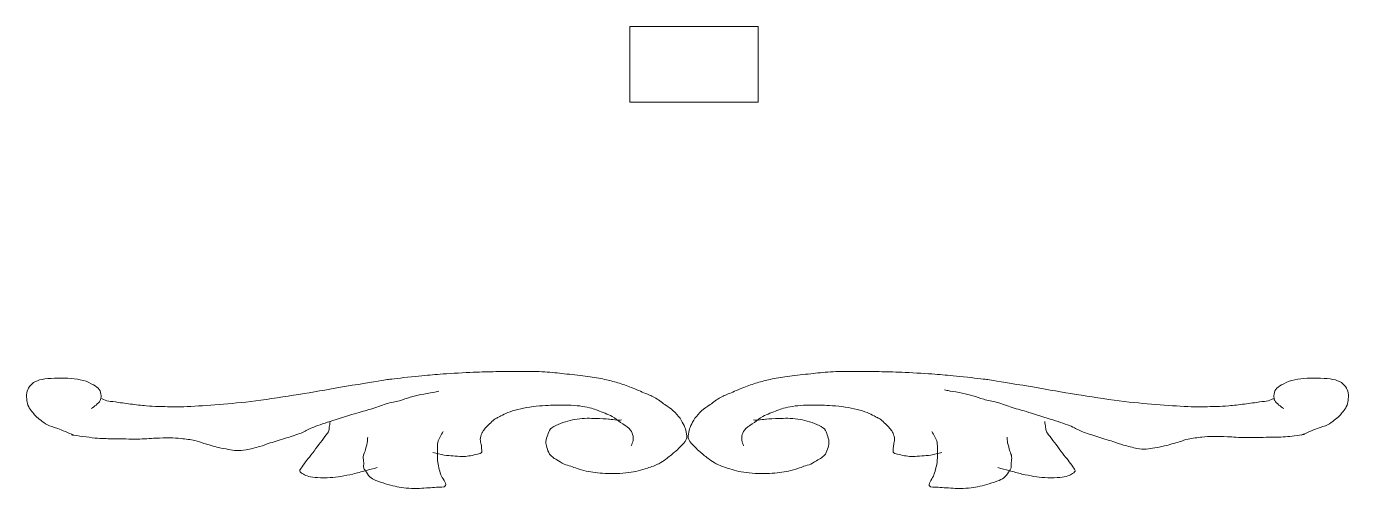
# Model space of a CAD drawing. Header units: millimetres. Extents: x -283 to 283, y -151 to 150.
# Drawn here: x 148.56 to 196.45, y -47.24 to -30.48 of the extents above; entities that cross this region are included whole.
import ezdxf

# ---------------------------------------------------------------- set-up
doc = ezdxf.new("R2010")
doc.units = ezdxf.units.MM
doc.header["$MEASUREMENT"] = 0
doc.layers.add('Camada 1', color=7, linetype='Continuous')

msp = doc.modelspace()

# ---------------------------------------------------------------- linework, layer by layer
at = {"layer": 'Camada 1', "color": 240, "lineweight": 9}
msp.add_lwpolyline([(170.4239, -33.2325), (175.0645, -33.2325), (175.0645, -30.4825), (170.4239, -30.4825), (170.4239, -33.2325)], close=True, dxfattribs=at)
at = {"layer": 'Camada 1', "color": 250, "lineweight": 9}
for points, knots in [([(170.1157, -44.7485), (170.0135, -44.7889), (169.7193, -44.717), (169.6465, -44.7141), (169.6465, -44.7141), (169.5737, -44.7112), (169.3391, -44.7012), (169.2097, -44.6969), (169.2097, -44.6969), (169.0802, -44.6926), (168.9863, -44.6854), (168.8699, -44.6883), (168.8699, -44.6883), (168.7534, -44.6911), (168.631, -44.6967), (168.5139, -44.7141), (168.5139, -44.7141), (168.3969, -44.7314), (168.2904, -44.7584), (168.1741, -44.7914), (168.1741, -44.7914), (168.0577, -44.8244), (167.9242, -44.864), (167.818, -44.9117), (167.818, -44.9117), (167.7118, -44.9594), (167.6068, -45.01), (167.5428, -45.075), (167.5428, -45.075), (167.4789, -45.1399), (167.4726, -45.2138), (167.4456, -45.2897), (167.4456, -45.2897), (167.4186, -45.3658), (167.3862, -45.454), (167.3807, -45.5303), (167.3807, -45.5303), (167.3752, -45.6067), (167.3914, -45.6691), (167.4129, -45.7452), (167.4129, -45.7452), (167.4344, -45.8212), (167.4694, -45.9231), (167.5098, -45.9858), (167.5098, -45.9858), (167.5502, -46.0484), (167.6078, -46.0811), (167.6527, -46.1167), (167.6527, -46.1167), (167.6976, -46.1523), (167.7142, -46.1605), (167.7784, -46.1987), (167.7784, -46.1987), (167.8426, -46.2368), (167.9527, -46.3073), (168.0379, -46.3453), (168.0379, -46.3453), (168.1231, -46.3835), (168.2068, -46.3978), (168.2852, -46.4252), (168.2852, -46.4252), (168.3636, -46.4526), (168.4154, -46.4798), (168.5082, -46.5094), (168.5082, -46.5094), (168.601, -46.5389), (168.7307, -46.5778), (168.8407, -46.602), (168.8407, -46.602), (168.9507, -46.6262), (169.0501, -46.6393), (169.1651, -46.6538), (169.1651, -46.6538), (169.2801, -46.6682), (169.3999, -46.6818), (169.53, -46.6883), (169.53, -46.6883), (169.6602, -46.6947), (169.8026, -46.6976), (169.9438, -46.6926), (169.9438, -46.6926), (170.0849, -46.6876), (170.2434, -46.6747), (170.3737, -46.6581), (170.3737, -46.6581), (170.504, -46.6415), (170.6072, -46.6208), (170.7225, -46.5934), (170.7225, -46.5934), (170.8378, -46.5659), (170.9386, -46.5373), (171.0632, -46.4941), (171.0632, -46.4941), (171.1879, -46.4509), (171.3586, -46.3888), (171.469, -46.3344), (171.469, -46.3344), (171.5793, -46.2801), (171.6257, -46.2403), (171.7205, -46.1704), (171.7205, -46.1704), (171.8153, -46.1006), (171.9518, -45.9878), (172.0371, -45.9158), (172.0371, -45.9158), (172.1223, -45.8439), (172.161, -45.8147), (172.2318, -45.7389), (172.2318, -45.7389), (172.3026, -45.6631), (172.4221, -45.5542), (172.4612, -45.4616), (172.4612, -45.4616), (172.5003, -45.369), (172.4749, -45.2801), (172.4614, -45.1952), (172.4614, -45.1952), (172.448, -45.1104), (172.4184, -45.0392), (172.3807, -44.9546), (172.3807, -44.9546), (172.3429, -44.8701), (172.3001, -44.7788), (172.2353, -44.6883), (172.2353, -44.6883), (172.1704, -44.5978), (172.0848, -44.4968), (171.9928, -44.4133), (171.9928, -44.4133), (171.9008, -44.3299), (171.7987, -44.2701), (171.6855, -44.1899), (171.6855, -44.1899), (171.5723, -44.1097), (171.4411, -44.0042), (171.3136, -43.9322), (171.3136, -43.9322), (171.1861, -43.8601), (171.0764, -43.8247), (170.9254, -43.7603), (170.9254, -43.7603), (170.7745, -43.6958), (170.5751, -43.6086), (170.4078, -43.5455), (170.4078, -43.5455), (170.2405, -43.4824), (170.0846, -43.4295), (169.9225, -43.3823), (169.9225, -43.3823), (169.7605, -43.3349), (169.6237, -43.2992), (169.4373, -43.2619), (169.4373, -43.2619), (169.2508, -43.2246), (169.0384, -43.1904), (168.8063, -43.1589), (168.8063, -43.1589), (168.5742, -43.1273), (168.2913, -43.0987), (168.0459, -43.0729), (168.0459, -43.0729), (167.8006, -43.0471), (167.5962, -43.0185), (167.3341, -43.0042), (167.3341, -43.0042), (167.0719, -42.9898), (166.7706, -42.9884), (166.4765, -42.987), (166.4765, -42.987), (166.1825, -42.9856), (165.8591, -42.9898), (165.5705, -42.9956), (165.5705, -42.9956), (165.2819, -43.0013), (165.0635, -43.007), (164.7453, -43.0213), (164.7453, -43.0213), (164.427, -43.0357), (163.9714, -43.06), (163.6612, -43.0815), (163.6612, -43.0815), (163.351, -43.103), (163.1812, -43.1216), (162.8845, -43.1502), (162.8845, -43.1502), (162.5878, -43.1789), (162.1458, -43.2219), (161.8813, -43.2534), (161.8813, -43.2534), (161.6168, -43.2849), (161.6547, -43.282), (161.2987, -43.3393), (161.2987, -43.3393), (160.9428, -43.3966), (160.255, -43.5112), (159.7453, -43.597), (159.7453, -43.597), (159.2355, -43.6829), (158.7502, -43.7746), (158.2404, -43.8548), (158.2404, -43.8548), (157.7306, -43.935), (157.1621, -44.0209), (156.6869, -44.0782), (156.6869, -44.0782), (156.2118, -44.1355), (155.7971, -44.167), (155.3925, -44.1985), (155.3925, -44.1985), (154.9878, -44.23), (154.5949, -44.2572), (154.2598, -44.2673), (154.2598, -44.2673), (153.9248, -44.2772), (153.6128, -44.2644), (153.3861, -44.2586), (153.3861, -44.2586), (153.1595, -44.253), (153.0762, -44.2472), (152.9007, -44.2329), (152.9007, -44.2329), (152.7253, -44.2186), (152.5206, -44.1956), (152.3345, -44.1728), (152.3345, -44.1728), (152.1484, -44.1498), (151.9274, -44.1154), (151.7845, -44.0954), (151.7845, -44.0954), (151.6416, -44.0754), (151.5681, -44.0766), (151.4771, -44.0524), (151.4771, -44.0524), (151.386, -44.0283), (151.3261, -43.9865), (151.2506, -43.9536)], [0, 0, 0, 0, 0.0166667, 0.0166667, 0.0166667, 0.0166667, 0.0333333, 0.0333333, 0.0333333, 0.0333333, 0.05, 0.05, 0.05, 0.05, 0.0666667, 0.0666667, 0.0666667, 0.0666667, 0.0833333, 0.0833333, 0.0833333, 0.0833333, 0.1, 0.1, 0.1, 0.1, 0.1166667, 0.1166667, 0.1166667, 0.1166667, 0.1333333, 0.1333333, 0.1333333, 0.1333333, 0.15, 0.15, 0.15, 0.15, 0.1666667, 0.1666667, 0.1666667, 0.1666667, 0.1833333, 0.1833333, 0.1833333, 0.1833333, 0.2, 0.2, 0.2, 0.2, 0.2166667, 0.2166667, 0.2166667, 0.2166667, 0.2333333, 0.2333333, 0.2333333, 0.2333333, 0.25, 0.25, 0.25, 0.25, 0.2666667, 0.2666667, 0.2666667, 0.2666667, 0.2833333, 0.2833333, 0.2833333, 0.2833333, 0.3, 0.3, 0.3, 0.3, 0.3166667, 0.3166667, 0.3166667, 0.3166667, 0.3333333, 0.3333333, 0.3333333, 0.3333333, 0.35, 0.35, 0.35, 0.35, 0.3666667, 0.3666667, 0.3666667, 0.3666667, 0.3833333, 0.3833333, 0.3833333, 0.3833333, 0.4, 0.4, 0.4, 0.4, 0.4166667, 0.4166667, 0.4166667, 0.4166667, 0.4333333, 0.4333333, 0.4333333, 0.4333333, 0.45, 0.45, 0.45, 0.45, 0.4666667, 0.4666667, 0.4666667, 0.4666667, 0.4833333, 0.4833333, 0.4833333, 0.4833333, 0.5, 0.5, 0.5, 0.5, 0.5166667, 0.5166667, 0.5166667, 0.5166667, 0.5333333, 0.5333333, 0.5333333, 0.5333333, 0.55, 0.55, 0.55, 0.55, 0.5666667, 0.5666667, 0.5666667, 0.5666667, 0.5833333, 0.5833333, 0.5833333, 0.5833333, 0.6, 0.6, 0.6, 0.6, 0.6166667, 0.6166667, 0.6166667, 0.6166667, 0.6333333, 0.6333333, 0.6333333, 0.6333333, 0.65, 0.65, 0.65, 0.65, 0.6666667, 0.6666667, 0.6666667, 0.6666667, 0.6833333, 0.6833333, 0.6833333, 0.6833333, 0.7, 0.7, 0.7, 0.7, 0.7166667, 0.7166667, 0.7166667, 0.7166667, 0.7333333, 0.7333333, 0.7333333, 0.7333333, 0.75, 0.75, 0.75, 0.75, 0.7666667, 0.7666667, 0.7666667, 0.7666667, 0.7833333, 0.7833333, 0.7833333, 0.7833333, 0.8, 0.8, 0.8, 0.8, 0.8166667, 0.8166667, 0.8166667, 0.8166667, 0.8333333, 0.8333333, 0.8333333, 0.8333333, 0.85, 0.85, 0.85, 0.85, 0.8666667, 0.8666667, 0.8666667, 0.8666667, 0.8833333, 0.8833333, 0.8833333, 0.8833333, 0.9, 0.9, 0.9, 0.9, 0.9166667, 0.9166667, 0.9166667, 0.9166667, 0.9333333, 0.9333333, 0.9333333, 0.9333333, 0.95, 0.95, 0.95, 0.95, 0.9666667, 0.9666667, 0.9666667, 0.9666667, 1, 1, 1, 1]), ([(174.8964, -44.7485), (174.9986, -44.7889), (175.2928, -44.717), (175.3657, -44.7141), (175.3657, -44.7141), (175.4385, -44.7112), (175.6731, -44.7012), (175.8025, -44.6969), (175.8025, -44.6969), (175.932, -44.6926), (176.0259, -44.6854), (176.1423, -44.6883), (176.1423, -44.6883), (176.2587, -44.6911), (176.3812, -44.6967), (176.4983, -44.7141), (176.4983, -44.7141), (176.6152, -44.7314), (176.7217, -44.7584), (176.838, -44.7914), (176.838, -44.7914), (176.9542, -44.8244), (177.0877, -44.864), (177.1939, -44.9117), (177.1939, -44.9117), (177.2999, -44.9594), (177.4049, -45.01), (177.4688, -45.075), (177.4688, -45.075), (177.5327, -45.1399), (177.5388, -45.2138), (177.5657, -45.2897), (177.5657, -45.2897), (177.5926, -45.3658), (177.6249, -45.454), (177.6302, -45.5303), (177.6302, -45.5303), (177.6356, -45.6067), (177.6193, -45.6691), (177.5977, -45.7452), (177.5977, -45.7452), (177.5761, -45.8212), (177.5409, -45.9231), (177.5004, -45.9858), (177.5004, -45.9858), (177.4599, -46.0484), (177.4023, -46.0811), (177.3573, -46.1167), (177.3573, -46.1167), (177.3124, -46.1523), (177.2958, -46.1605), (177.2315, -46.1987), (177.2315, -46.1987), (177.1673, -46.2368), (177.0571, -46.3073), (176.9718, -46.3453), (176.9718, -46.3453), (176.8866, -46.3835), (176.8029, -46.3978), (176.7244, -46.4252), (176.7244, -46.4252), (176.6459, -46.4526), (176.5941, -46.4798), (176.5013, -46.5094), (176.5013, -46.5094), (176.4085, -46.5389), (176.2786, -46.5778), (176.1686, -46.602), (176.1686, -46.602), (176.0586, -46.6262), (175.9592, -46.6393), (175.8442, -46.6538), (175.8442, -46.6538), (175.7291, -46.6682), (175.6093, -46.6818), (175.4791, -46.6883), (175.4791, -46.6883), (175.349, -46.6947), (175.2065, -46.6976), (175.0654, -46.6926), (175.0654, -46.6926), (174.9243, -46.6876), (174.7658, -46.6747), (174.6355, -46.6581), (174.6355, -46.6581), (174.5053, -46.6415), (174.4021, -46.6208), (174.2868, -46.5934), (174.2868, -46.5934), (174.1715, -46.5659), (174.0708, -46.5373), (173.9462, -46.4941), (173.9462, -46.4941), (173.8217, -46.4509), (173.651, -46.3888), (173.5408, -46.3344), (173.5408, -46.3344), (173.4305, -46.2801), (173.3841, -46.2403), (173.2895, -46.1704), (173.2895, -46.1704), (173.1948, -46.1006), (173.0584, -45.9878), (172.9733, -45.9158), (172.9733, -45.9158), (172.8882, -45.8439), (172.8494, -45.8147), (172.7788, -45.7389), (172.7788, -45.7389), (172.7081, -45.6631), (172.5887, -45.5542), (172.5498, -45.4616), (172.5498, -45.4616), (172.5109, -45.369), (172.5364, -45.2801), (172.55, -45.1952), (172.55, -45.1952), (172.5636, -45.1104), (172.5932, -45.0392), (172.6311, -44.9546), (172.6311, -44.9546), (172.669, -44.8701), (172.7119, -44.7788), (172.7769, -44.6883), (172.7769, -44.6883), (172.8419, -44.5978), (172.9277, -44.4968), (173.0198, -44.4133), (173.0198, -44.4133), (173.112, -44.3299), (173.2141, -44.2701), (173.3274, -44.1899), (173.3274, -44.1899), (173.4407, -44.1097), (173.5722, -44.0042), (173.6998, -43.9322), (173.6998, -43.9322), (173.8273, -43.8601), (173.9371, -43.8247), (174.0882, -43.7603), (174.0882, -43.7603), (174.2392, -43.6958), (174.4387, -43.6086), (174.6061, -43.5455), (174.6061, -43.5455), (174.7735, -43.4824), (174.9295, -43.4295), (175.0916, -43.3823), (175.0916, -43.3823), (175.2537, -43.3349), (175.3906, -43.2992), (175.5771, -43.2619), (175.5771, -43.2619), (175.7636, -43.2246), (175.9761, -43.1904), (176.2082, -43.1589), (176.2082, -43.1589), (176.4403, -43.1273), (176.7233, -43.0987), (176.9687, -43.0729), (176.9687, -43.0729), (177.2141, -43.0471), (177.4185, -43.0185), (177.6807, -43.0042), (177.6807, -43.0042), (177.9429, -42.9898), (178.2442, -42.9884), (178.5382, -42.987), (178.5382, -42.987), (178.8322, -42.9856), (179.1557, -42.9898), (179.4443, -42.9956), (179.4443, -42.9956), (179.7329, -43.0013), (179.9512, -43.007), (180.2694, -43.0213), (180.2694, -43.0213), (180.5877, -43.0357), (181.0432, -43.06), (181.3534, -43.0815), (181.3534, -43.0815), (181.6636, -43.103), (181.8334, -43.1216), (182.13, -43.1502), (182.13, -43.1502), (182.4266, -43.1789), (182.8687, -43.2219), (183.1331, -43.2534), (183.1331, -43.2534), (183.3975, -43.2849), (183.3596, -43.282), (183.7155, -43.3393), (183.7155, -43.3393), (184.0714, -43.3966), (184.759, -43.5112), (185.2686, -43.597), (185.2686, -43.597), (185.7781, -43.6829), (186.2634, -43.7746), (186.7731, -43.8548), (186.7731, -43.8548), (187.2828, -43.935), (187.8511, -44.0209), (188.3262, -44.0782), (188.3262, -44.0782), (188.8012, -44.1355), (189.2159, -44.167), (189.6205, -44.1985), (189.6205, -44.1985), (190.0251, -44.23), (190.4179, -44.2572), (190.753, -44.2673), (190.753, -44.2673), (191.0881, -44.2772), (191.4001, -44.2644), (191.6267, -44.2586), (191.6267, -44.2586), (191.8534, -44.253), (191.9366, -44.2472), (192.1121, -44.2329), (192.1121, -44.2329), (192.2876, -44.2186), (192.4923, -44.1956), (192.6785, -44.1728), (192.6785, -44.1728), (192.8646, -44.1498), (193.0857, -44.1154), (193.2286, -44.0954), (193.2286, -44.0954), (193.3716, -44.0754), (193.445, -44.0766), (193.5361, -44.0524), (193.5361, -44.0524), (193.6272, -44.0283), (193.6872, -43.9865), (193.7627, -43.9536)], [0, 0, 0, 0, 0.0166667, 0.0166667, 0.0166667, 0.0166667, 0.0333333, 0.0333333, 0.0333333, 0.0333333, 0.05, 0.05, 0.05, 0.05, 0.0666667, 0.0666667, 0.0666667, 0.0666667, 0.0833333, 0.0833333, 0.0833333, 0.0833333, 0.1, 0.1, 0.1, 0.1, 0.1166667, 0.1166667, 0.1166667, 0.1166667, 0.1333333, 0.1333333, 0.1333333, 0.1333333, 0.15, 0.15, 0.15, 0.15, 0.1666667, 0.1666667, 0.1666667, 0.1666667, 0.1833333, 0.1833333, 0.1833333, 0.1833333, 0.2, 0.2, 0.2, 0.2, 0.2166667, 0.2166667, 0.2166667, 0.2166667, 0.2333333, 0.2333333, 0.2333333, 0.2333333, 0.25, 0.25, 0.25, 0.25, 0.2666667, 0.2666667, 0.2666667, 0.2666667, 0.2833333, 0.2833333, 0.2833333, 0.2833333, 0.3, 0.3, 0.3, 0.3, 0.3166667, 0.3166667, 0.3166667, 0.3166667, 0.3333333, 0.3333333, 0.3333333, 0.3333333, 0.35, 0.35, 0.35, 0.35, 0.3666667, 0.3666667, 0.3666667, 0.3666667, 0.3833333, 0.3833333, 0.3833333, 0.3833333, 0.4, 0.4, 0.4, 0.4, 0.4166667, 0.4166667, 0.4166667, 0.4166667, 0.4333333, 0.4333333, 0.4333333, 0.4333333, 0.45, 0.45, 0.45, 0.45, 0.4666667, 0.4666667, 0.4666667, 0.4666667, 0.4833333, 0.4833333, 0.4833333, 0.4833333, 0.5, 0.5, 0.5, 0.5, 0.5166667, 0.5166667, 0.5166667, 0.5166667, 0.5333333, 0.5333333, 0.5333333, 0.5333333, 0.55, 0.55, 0.55, 0.55, 0.5666667, 0.5666667, 0.5666667, 0.5666667, 0.5833333, 0.5833333, 0.5833333, 0.5833333, 0.6, 0.6, 0.6, 0.6, 0.6166667, 0.6166667, 0.6166667, 0.6166667, 0.6333333, 0.6333333, 0.6333333, 0.6333333, 0.65, 0.65, 0.65, 0.65, 0.6666667, 0.6666667, 0.6666667, 0.6666667, 0.6833333, 0.6833333, 0.6833333, 0.6833333, 0.7, 0.7, 0.7, 0.7, 0.7166667, 0.7166667, 0.7166667, 0.7166667, 0.7333333, 0.7333333, 0.7333333, 0.7333333, 0.75, 0.75, 0.75, 0.75, 0.7666667, 0.7666667, 0.7666667, 0.7666667, 0.7833333, 0.7833333, 0.7833333, 0.7833333, 0.8, 0.8, 0.8, 0.8, 0.8166667, 0.8166667, 0.8166667, 0.8166667, 0.8333333, 0.8333333, 0.8333333, 0.8333333, 0.85, 0.85, 0.85, 0.85, 0.8666667, 0.8666667, 0.8666667, 0.8666667, 0.8833333, 0.8833333, 0.8833333, 0.8833333, 0.9, 0.9, 0.9, 0.9, 0.9166667, 0.9166667, 0.9166667, 0.9166667, 0.9333333, 0.9333333, 0.9333333, 0.9333333, 0.95, 0.95, 0.95, 0.95, 0.9666667, 0.9666667, 0.9666667, 0.9666667, 1, 1, 1, 1]), ([(150.9106, -44.336), (150.9699, -44.293), (151.0344, -44.256), (151.0886, -44.2071), (151.0886, -44.2071), (151.1429, -44.1583), (151.2042, -44.102), (151.2344, -44.0439), (151.2344, -44.0439), (151.2645, -43.9857), (151.2722, -43.9312), (151.2669, -43.8634), (151.2669, -43.8634), (151.2615, -43.7956), (151.2493, -43.7061), (151.2023, -43.64), (151.2023, -43.64), (151.1554, -43.5739), (151.0901, -43.5317), (150.9921, -43.4768), (150.9921, -43.4768), (150.8942, -43.4218), (150.7577, -43.3529), (150.6201, -43.3135), (150.6201, -43.3135), (150.4825, -43.2741), (150.3382, -43.2578), (150.1833, -43.2447), (150.1833, -43.2447), (150.0284, -43.2318), (149.8573, -43.2333), (149.6979, -43.2362), (149.6979, -43.2362), (149.5385, -43.2391), (149.3659, -43.2415), (149.2287, -43.2619), (149.2287, -43.2619), (149.0914, -43.2823), (148.9839, -43.309), (148.8888, -43.3565), (148.8888, -43.3565), (148.7938, -43.4039), (148.7304, -43.4672), (148.6784, -43.5369), (148.6784, -43.5369), (148.6263, -43.6066), (148.5974, -43.6839), (148.5811, -43.7689), (148.5811, -43.7689), (148.5648, -43.8538), (148.5702, -43.9591), (148.5809, -44.0439), (148.5809, -44.0439), (148.5916, -44.1285), (148.5939, -44.1836), (148.6454, -44.2758), (148.6454, -44.2758), (148.6969, -44.3681), (148.8149, -44.5133), (148.8879, -44.5938), (148.8879, -44.5938), (148.9609, -44.6742), (149.0091, -44.7012), (149.0819, -44.757), (149.0819, -44.757), (149.1547, -44.8129), (149.2205, -44.8779), (149.3245, -44.9289), (149.3245, -44.9289), (149.4285, -44.9797), (149.5374, -44.996), (149.6965, -45.0578), (149.6965, -45.0578), (149.8556, -45.1196), (150.0844, -45.2188), (150.2783, -45.2994)], [0, 0, 0, 0, 0.05, 0.05, 0.05, 0.05, 0.1, 0.1, 0.1, 0.1, 0.15, 0.15, 0.15, 0.15, 0.2, 0.2, 0.2, 0.2, 0.25, 0.25, 0.25, 0.25, 0.3, 0.3, 0.3, 0.3, 0.35, 0.35, 0.35, 0.35, 0.4, 0.4, 0.4, 0.4, 0.45, 0.45, 0.45, 0.45, 0.5, 0.5, 0.5, 0.5, 0.55, 0.55, 0.55, 0.55, 0.6, 0.6, 0.6, 0.6, 0.65, 0.65, 0.65, 0.65, 0.7, 0.7, 0.7, 0.7, 0.75, 0.75, 0.75, 0.75, 0.8, 0.8, 0.8, 0.8, 0.85, 0.85, 0.85, 0.85, 0.9, 0.9, 0.9, 0.9, 1, 1, 1, 1]), ([(194.1022, -44.336), (194.0429, -44.293), (193.9784, -44.256), (193.9243, -44.2071), (193.9243, -44.2071), (193.8702, -44.1583), (193.8089, -44.102), (193.7788, -44.0439), (193.7788, -44.0439), (193.7487, -43.9857), (193.7411, -43.9312), (193.7466, -43.8634), (193.7466, -43.8634), (193.752, -43.7956), (193.7644, -43.7061), (193.8114, -43.64), (193.8114, -43.64), (193.8585, -43.5739), (193.9239, -43.5317), (194.0219, -43.4768), (194.0219, -43.4768), (194.12, -43.4218), (194.2566, -43.3529), (194.3942, -43.3135), (194.3942, -43.3135), (194.5318, -43.2741), (194.6761, -43.2578), (194.8311, -43.2447), (194.8311, -43.2447), (194.9861, -43.2318), (195.157, -43.2333), (195.3165, -43.2362), (195.3165, -43.2362), (195.4759, -43.2391), (195.6485, -43.2415), (195.7857, -43.2619), (195.7857, -43.2619), (195.9229, -43.2823), (196.0304, -43.309), (196.1254, -43.3565), (196.1254, -43.3565), (196.2204, -43.4039), (196.2837, -43.4672), (196.3356, -43.5369), (196.3356, -43.5369), (196.3875, -43.6066), (196.4163, -43.6839), (196.4325, -43.7689), (196.4325, -43.7689), (196.4487, -43.8538), (196.4431, -43.9591), (196.4323, -44.0439), (196.4323, -44.0439), (196.4214, -44.1285), (196.419, -44.1836), (196.3674, -44.2758), (196.3674, -44.2758), (196.3157, -44.3681), (196.1976, -44.5133), (196.1245, -44.5938), (196.1245, -44.5938), (196.0514, -44.6742), (196.0031, -44.7012), (195.9302, -44.757), (195.9302, -44.757), (195.8573, -44.8129), (195.7914, -44.8779), (195.6874, -44.9289), (195.6874, -44.9289), (195.5833, -44.9797), (195.4743, -44.996), (195.3151, -45.0578), (195.3151, -45.0578), (195.1559, -45.1196), (194.927, -45.2188), (194.733, -45.2994)], [0, 0, 0, 0, 0.05, 0.05, 0.05, 0.05, 0.1, 0.1, 0.1, 0.1, 0.15, 0.15, 0.15, 0.15, 0.2, 0.2, 0.2, 0.2, 0.25, 0.25, 0.25, 0.25, 0.3, 0.3, 0.3, 0.3, 0.35, 0.35, 0.35, 0.35, 0.4, 0.4, 0.4, 0.4, 0.45, 0.45, 0.45, 0.45, 0.5, 0.5, 0.5, 0.5, 0.55, 0.55, 0.55, 0.55, 0.6, 0.6, 0.6, 0.6, 0.65, 0.65, 0.65, 0.65, 0.7, 0.7, 0.7, 0.7, 0.75, 0.75, 0.75, 0.75, 0.8, 0.8, 0.8, 0.8, 0.85, 0.85, 0.85, 0.85, 0.9, 0.9, 0.9, 0.9, 1, 1, 1, 1]), ([(150.1968, -45.2892), (150.2236, -45.2924), (150.2507, -45.2958), (150.2783, -45.2994), (150.2783, -45.2994), (150.5645, -45.3367), (150.8939, -45.3903), (151.1404, -45.4118), (151.1404, -45.4118), (151.3868, -45.4333), (151.5114, -45.4233), (151.751, -45.4282), (151.751, -45.4282), (151.9907, -45.4331), (152.3293, -45.444), (152.5784, -45.4411), (152.5784, -45.4411), (152.8275, -45.4383), (153.0461, -45.4181), (153.2435, -45.4109), (153.2435, -45.4109), (153.4409, -45.4037), (153.608, -45.3958), (153.7626, -45.3979), (153.7626, -45.3979), (153.9173, -45.4001), (154.0179, -45.408), (154.1683, -45.4238), (154.1683, -45.4238), (154.3186, -45.4397), (154.5239, -45.4639), (154.663, -45.4929), (154.663, -45.4929), (154.8021, -45.5219), (154.8525, -45.5545), (154.9955, -45.5965), (154.9955, -45.5965), (155.1384, -45.6385), (155.3736, -45.7088), (155.5207, -45.7452), (155.5207, -45.7452), (155.6679, -45.7815), (155.766, -45.7953), (155.8767, -45.8139), (155.8767, -45.8139), (155.9873, -45.8325), (156.074, -45.854), (156.184, -45.8569), (156.184, -45.8569), (156.2941, -45.8598), (156.3849, -45.8557), (156.5238, -45.8311), (156.5238, -45.8311), (156.6628, -45.8065), (156.8634, -45.7524), (157.0093, -45.7108), (157.0093, -45.7108), (157.1552, -45.6692), (157.2359, -45.6335), (157.3977, -45.5819), (157.3977, -45.5819), (157.5596, -45.5303), (157.7942, -45.4616), (157.9803, -45.4014), (157.9803, -45.4014), (158.1664, -45.3413), (158.3601, -45.2828), (158.5144, -45.221), (158.5144, -45.221), (158.6687, -45.1592), (158.727, -45.1024), (158.9029, -45.032), (158.9029, -45.032), (159.0787, -44.9616), (159.3101, -44.8845), (159.5664, -44.8), (159.5664, -44.8), (159.8227, -44.7155), (160.1949, -44.5995), (160.4403, -44.5251), (160.4403, -44.5251), (160.6858, -44.4506), (160.8474, -44.4134), (161.0391, -44.3532), (161.0391, -44.3532), (161.2308, -44.293), (161.4161, -44.2144), (161.5894, -44.1641), (161.5894, -44.1641), (161.7626, -44.1139), (161.9288, -44.0926), (162.0748, -44.0524), (162.0748, -44.0524), (162.2209, -44.0122), (162.3336, -43.9608), (162.4633, -43.9235), (162.4633, -43.9235), (162.593, -43.8862), (162.7139, -43.8577), (162.8516, -43.829), (162.8516, -43.829), (162.9894, -43.8004), (163.1807, -43.7718), (163.2886, -43.7517), (163.2886, -43.7517), (163.3964, -43.7316), (163.4288, -43.7231), (163.4989, -43.7088)], [0, 0, 0, 0, 0.0357143, 0.0357143, 0.0357143, 0.0357143, 0.0714286, 0.0714286, 0.0714286, 0.0714286, 0.1071429, 0.1071429, 0.1071429, 0.1071429, 0.1428571, 0.1428571, 0.1428571, 0.1428571, 0.1785714, 0.1785714, 0.1785714, 0.1785714, 0.2142857, 0.2142857, 0.2142857, 0.2142857, 0.25, 0.25, 0.25, 0.25, 0.2857143, 0.2857143, 0.2857143, 0.2857143, 0.3214286, 0.3214286, 0.3214286, 0.3214286, 0.3571429, 0.3571429, 0.3571429, 0.3571429, 0.3928571, 0.3928571, 0.3928571, 0.3928571, 0.4285714, 0.4285714, 0.4285714, 0.4285714, 0.4642857, 0.4642857, 0.4642857, 0.4642857, 0.5, 0.5, 0.5, 0.5, 0.5357143, 0.5357143, 0.5357143, 0.5357143, 0.5714286, 0.5714286, 0.5714286, 0.5714286, 0.6071429, 0.6071429, 0.6071429, 0.6071429, 0.6428571, 0.6428571, 0.6428571, 0.6428571, 0.6785714, 0.6785714, 0.6785714, 0.6785714, 0.7142857, 0.7142857, 0.7142857, 0.7142857, 0.75, 0.75, 0.75, 0.75, 0.7857143, 0.7857143, 0.7857143, 0.7857143, 0.8214286, 0.8214286, 0.8214286, 0.8214286, 0.8571429, 0.8571429, 0.8571429, 0.8571429, 0.8928571, 0.8928571, 0.8928571, 0.8928571, 0.9285714, 0.9285714, 0.9285714, 0.9285714, 1, 1, 1, 1]), ([(194.8555, -45.2697), (194.6162, -45.3032), (194.365, -45.341), (194.1673, -45.3583), (194.1673, -45.3583), (193.9208, -45.3798), (193.7962, -45.3699), (193.5566, -45.3748), (193.5566, -45.3748), (193.3169, -45.3796), (192.9783, -45.3906), (192.7292, -45.3877), (192.7292, -45.3877), (192.4801, -45.3849), (192.2615, -45.3647), (192.0641, -45.3576), (192.0641, -45.3576), (191.8667, -45.3504), (191.6996, -45.3424), (191.545, -45.3445), (191.545, -45.3445), (191.3904, -45.3467), (191.2898, -45.3546), (191.1394, -45.3705), (191.1394, -45.3705), (190.989, -45.3863), (190.7837, -45.4105), (190.6445, -45.4396), (190.6445, -45.4396), (190.5054, -45.4686), (190.455, -45.5011), (190.3119, -45.5431), (190.3119, -45.5431), (190.1688, -45.5851), (189.9336, -45.6554), (189.7864, -45.6918), (189.7864, -45.6918), (189.6392, -45.7281), (189.5411, -45.7419), (189.4304, -45.7605), (189.4304, -45.7605), (189.3197, -45.7791), (189.233, -45.8006), (189.1229, -45.8035), (189.1229, -45.8035), (189.0129, -45.8064), (188.9221, -45.8023), (188.7832, -45.7776), (188.7832, -45.7776), (188.6443, -45.7531), (188.4437, -45.699), (188.2979, -45.6574), (188.2979, -45.6574), (188.152, -45.6157), (188.0714, -45.5801), (187.9096, -45.5285), (187.9096, -45.5285), (187.7479, -45.477), (187.5133, -45.4082), (187.3273, -45.348), (187.3273, -45.348), (187.1413, -45.288), (186.9477, -45.2294), (186.7935, -45.1676), (186.7935, -45.1676), (186.6393, -45.1058), (186.5811, -45.049), (186.4053, -44.9786), (186.4053, -44.9786), (186.2296, -44.9083), (185.9983, -44.8311), (185.7421, -44.7466), (185.7421, -44.7466), (185.486, -44.6622), (185.114, -44.5461), (184.8686, -44.4717), (184.8686, -44.4717), (184.6233, -44.3972), (184.4617, -44.36), (184.2701, -44.2998), (184.2701, -44.2998), (184.0786, -44.2396), (183.8933, -44.1611), (183.7201, -44.1107), (183.7201, -44.1107), (183.547, -44.0605), (183.3808, -44.0393), (183.2348, -43.999), (183.2348, -43.999), (183.0888, -43.9588), (182.9763, -43.9075), (182.8466, -43.8701), (182.8466, -43.8701), (182.717, -43.8328), (182.5961, -43.8043), (182.4584, -43.7757), (182.4584, -43.7757), (182.3207, -43.747), (182.1294, -43.7184), (182.0216, -43.6984), (182.0216, -43.6984), (181.9137, -43.6783), (181.8814, -43.6697), (181.8113, -43.6553)], [0, 0, 0, 0, 0.037037, 0.037037, 0.037037, 0.037037, 0.0740741, 0.0740741, 0.0740741, 0.0740741, 0.1111111, 0.1111111, 0.1111111, 0.1111111, 0.1481481, 0.1481481, 0.1481481, 0.1481481, 0.1851852, 0.1851852, 0.1851852, 0.1851852, 0.2222222, 0.2222222, 0.2222222, 0.2222222, 0.2592593, 0.2592593, 0.2592593, 0.2592593, 0.2962963, 0.2962963, 0.2962963, 0.2962963, 0.3333333, 0.3333333, 0.3333333, 0.3333333, 0.3703704, 0.3703704, 0.3703704, 0.3703704, 0.4074074, 0.4074074, 0.4074074, 0.4074074, 0.4444444, 0.4444444, 0.4444444, 0.4444444, 0.4814815, 0.4814815, 0.4814815, 0.4814815, 0.5185185, 0.5185185, 0.5185185, 0.5185185, 0.5555556, 0.5555556, 0.5555556, 0.5555556, 0.5925926, 0.5925926, 0.5925926, 0.5925926, 0.6296296, 0.6296296, 0.6296296, 0.6296296, 0.6666667, 0.6666667, 0.6666667, 0.6666667, 0.7037037, 0.7037037, 0.7037037, 0.7037037, 0.7407407, 0.7407407, 0.7407407, 0.7407407, 0.7777778, 0.7777778, 0.7777778, 0.7777778, 0.8148148, 0.8148148, 0.8148148, 0.8148148, 0.8518519, 0.8518519, 0.8518519, 0.8518519, 0.8888889, 0.8888889, 0.8888889, 0.8888889, 0.9259259, 0.9259259, 0.9259259, 0.9259259, 1, 1, 1, 1]), ([(163.2869, -45.9256), (163.4217, -45.9571), (163.5693, -45.9986), (163.6913, -46.0201), (163.6913, -46.0201), (163.8134, -46.0417), (163.907, -46.0459), (164.0149, -46.0545), (164.0149, -46.0545), (164.1229, -46.0631), (164.2435, -46.0717), (164.3385, -46.0717), (164.3385, -46.0717), (164.4335, -46.0717), (164.4971, -46.066), (164.5812, -46.0545), (164.5812, -46.0545), (164.6653, -46.0429), (164.7643, -46.0216), (164.8401, -46.003), (164.8401, -46.003), (164.9159, -45.9843), (164.9946, -45.9817), (165.0343, -45.9428), (165.0343, -45.9428), (165.074, -45.9038), (165.0506, -45.8484), (165.0506, -45.7967), (165.0506, -45.7967), (165.0507, -45.7451), (165.0426, -45.6907), (165.0346, -45.6335), (165.0346, -45.6335), (165.0265, -45.5762), (164.9992, -45.5196), (165.0023, -45.453), (165.0023, -45.453), (165.0055, -45.3864), (165.0363, -45.2877), (165.0537, -45.2363), (165.0537, -45.2363), (165.0712, -45.1849), (165.0801, -45.1827), (165.1065, -45.1456), (165.1065, -45.1456), (165.1329, -45.1086), (165.1735, -45.0569), (165.2121, -45.014), (165.2121, -45.014), (165.2507, -44.9712), (165.2885, -44.936), (165.3379, -44.8889), (165.3379, -44.8889), (165.3873, -44.8418), (165.4594, -44.7693), (165.5084, -44.7313), (165.5084, -44.7313), (165.5573, -44.6934), (165.5814, -44.6893), (165.6301, -44.6623), (165.6301, -44.6623), (165.6788, -44.6353), (165.7247, -44.605), (165.8005, -44.5694), (165.8005, -44.5694), (165.8763, -44.5337), (165.973, -44.4862), (166.0844, -44.4486), (166.0844, -44.4486), (166.1958, -44.411), (166.3275, -44.376), (166.4657, -44.345), (166.4657, -44.345), (166.604, -44.314), (166.7612, -44.2825), (166.912, -44.263), (166.912, -44.263), (167.0627, -44.2435), (167.2283, -44.2378), (167.3662, -44.2285), (167.3662, -44.2285), (167.5041, -44.2192), (167.5836, -44.209), (167.7393, -44.2069), (167.7393, -44.2069), (167.8951, -44.2048), (168.1391, -44.2076), (168.299, -44.2155), (168.299, -44.2155), (168.459, -44.2235), (168.5743, -44.2363), (168.6965, -44.2544), (168.6965, -44.2544), (168.8187, -44.2724), (168.9325, -44.2973), (169.029, -44.3234), (169.029, -44.3234), (169.1254, -44.3495), (169.1476, -44.3603), (169.2722, -44.4097), (169.2722, -44.4097), (169.3968, -44.4591), (169.6403, -44.5479), (169.776, -44.6196), (169.776, -44.6196), (169.9117, -44.6912), (169.9769, -44.7628), (170.0794, -44.8359), (170.0794, -44.8359), (170.1818, -44.9089), (170.3161, -44.9825), (170.3905, -45.0578), (170.3905, -45.0578), (170.465, -45.1331), (170.4954, -45.2075), (170.5198, -45.2812), (170.5198, -45.2812), (170.5442, -45.3548), (170.544, -45.4283), (170.5358, -45.496), (170.5358, -45.496), (170.5276, -45.5637), (170.4925, -45.622), (170.4709, -45.685)], [0, 0, 0, 0, 0.03125, 0.03125, 0.03125, 0.03125, 0.0625, 0.0625, 0.0625, 0.0625, 0.09375, 0.09375, 0.09375, 0.09375, 0.125, 0.125, 0.125, 0.125, 0.15625, 0.15625, 0.15625, 0.15625, 0.1875, 0.1875, 0.1875, 0.1875, 0.21875, 0.21875, 0.21875, 0.21875, 0.25, 0.25, 0.25, 0.25, 0.28125, 0.28125, 0.28125, 0.28125, 0.3125, 0.3125, 0.3125, 0.3125, 0.34375, 0.34375, 0.34375, 0.34375, 0.375, 0.375, 0.375, 0.375, 0.40625, 0.40625, 0.40625, 0.40625, 0.4375, 0.4375, 0.4375, 0.4375, 0.46875, 0.46875, 0.46875, 0.46875, 0.5, 0.5, 0.5, 0.5, 0.53125, 0.53125, 0.53125, 0.53125, 0.5625, 0.5625, 0.5625, 0.5625, 0.59375, 0.59375, 0.59375, 0.59375, 0.625, 0.625, 0.625, 0.625, 0.65625, 0.65625, 0.65625, 0.65625, 0.6875, 0.6875, 0.6875, 0.6875, 0.71875, 0.71875, 0.71875, 0.71875, 0.75, 0.75, 0.75, 0.75, 0.78125, 0.78125, 0.78125, 0.78125, 0.8125, 0.8125, 0.8125, 0.8125, 0.84375, 0.84375, 0.84375, 0.84375, 0.875, 0.875, 0.875, 0.875, 0.90625, 0.90625, 0.90625, 0.90625, 0.9375, 0.9375, 0.9375, 0.9375, 1, 1, 1, 1]), ([(181.7234, -45.9256), (181.5886, -45.9571), (181.4409, -45.9986), (181.3189, -46.0201), (181.3189, -46.0201), (181.1968, -46.0417), (181.1032, -46.0459), (180.9952, -46.0545), (180.9952, -46.0545), (180.8873, -46.0631), (180.7666, -46.0717), (180.6716, -46.0717), (180.6716, -46.0717), (180.5766, -46.0717), (180.5131, -46.066), (180.4289, -46.0545), (180.4289, -46.0545), (180.3448, -46.0429), (180.2459, -46.0216), (180.1701, -46.003), (180.1701, -46.003), (180.0944, -45.9843), (180.0156, -45.9817), (179.976, -45.9428), (179.976, -45.9428), (179.9363, -45.9038), (179.9599, -45.8484), (179.9599, -45.7967), (179.9599, -45.7967), (179.96, -45.7451), (179.9681, -45.6907), (179.9762, -45.6335), (179.9762, -45.6335), (179.9844, -45.5762), (180.0118, -45.5196), (180.0087, -45.453), (180.0087, -45.453), (180.0057, -45.3864), (179.975, -45.2877), (179.9577, -45.2363), (179.9577, -45.2363), (179.9403, -45.1849), (179.9313, -45.1827), (179.905, -45.1456), (179.905, -45.1456), (179.8786, -45.1086), (179.8381, -45.0569), (179.7996, -45.014), (179.7996, -45.014), (179.7611, -44.9712), (179.7233, -44.936), (179.674, -44.8889), (179.674, -44.8889), (179.6247, -44.8418), (179.5527, -44.7693), (179.5038, -44.7313), (179.5038, -44.7313), (179.4549, -44.6934), (179.4308, -44.6893), (179.3821, -44.6623), (179.3821, -44.6623), (179.3335, -44.6353), (179.2877, -44.605), (179.2119, -44.5694), (179.2119, -44.5694), (179.1362, -44.5337), (179.0395, -44.4862), (178.9281, -44.4486), (178.9281, -44.4486), (178.8168, -44.411), (178.6851, -44.376), (178.547, -44.345), (178.547, -44.345), (178.4088, -44.314), (178.2516, -44.2825), (178.1009, -44.263), (178.1009, -44.263), (177.9502, -44.2435), (177.7845, -44.2378), (177.6467, -44.2285), (177.6467, -44.2285), (177.5088, -44.2192), (177.4294, -44.209), (177.2736, -44.2069), (177.2736, -44.2069), (177.1178, -44.2048), (176.8739, -44.2076), (176.7139, -44.2155), (176.7139, -44.2155), (176.5539, -44.2235), (176.4386, -44.2363), (176.3164, -44.2544), (176.3164, -44.2544), (176.1941, -44.2724), (176.0803, -44.2973), (175.9838, -44.3234), (175.9838, -44.3234), (175.8873, -44.3495), (175.8651, -44.3603), (175.7404, -44.4097), (175.7404, -44.4097), (175.6157, -44.4591), (175.3721, -44.5479), (175.2363, -44.6196), (175.2363, -44.6196), (175.1005, -44.6912), (175.0351, -44.7628), (174.9326, -44.8359), (174.9326, -44.8359), (174.8301, -44.9089), (174.6957, -44.9825), (174.6211, -45.0578), (174.6211, -45.0578), (174.5466, -45.1331), (174.516, -45.2075), (174.4915, -45.2812), (174.4915, -45.2812), (174.467, -45.3548), (174.4671, -45.4283), (174.4752, -45.496), (174.4752, -45.496), (174.4833, -45.5637), (174.5182, -45.622), (174.5398, -45.685)], [0, 0, 0, 0, 0.03125, 0.03125, 0.03125, 0.03125, 0.0625, 0.0625, 0.0625, 0.0625, 0.09375, 0.09375, 0.09375, 0.09375, 0.125, 0.125, 0.125, 0.125, 0.15625, 0.15625, 0.15625, 0.15625, 0.1875, 0.1875, 0.1875, 0.1875, 0.21875, 0.21875, 0.21875, 0.21875, 0.25, 0.25, 0.25, 0.25, 0.28125, 0.28125, 0.28125, 0.28125, 0.3125, 0.3125, 0.3125, 0.3125, 0.34375, 0.34375, 0.34375, 0.34375, 0.375, 0.375, 0.375, 0.375, 0.40625, 0.40625, 0.40625, 0.40625, 0.4375, 0.4375, 0.4375, 0.4375, 0.46875, 0.46875, 0.46875, 0.46875, 0.5, 0.5, 0.5, 0.5, 0.53125, 0.53125, 0.53125, 0.53125, 0.5625, 0.5625, 0.5625, 0.5625, 0.59375, 0.59375, 0.59375, 0.59375, 0.625, 0.625, 0.625, 0.625, 0.65625, 0.65625, 0.65625, 0.65625, 0.6875, 0.6875, 0.6875, 0.6875, 0.71875, 0.71875, 0.71875, 0.71875, 0.75, 0.75, 0.75, 0.75, 0.78125, 0.78125, 0.78125, 0.78125, 0.8125, 0.8125, 0.8125, 0.8125, 0.84375, 0.84375, 0.84375, 0.84375, 0.875, 0.875, 0.875, 0.875, 0.90625, 0.90625, 0.90625, 0.90625, 0.9375, 0.9375, 0.9375, 0.9375, 1, 1, 1, 1]), ([(161.264, -46.4755), (161.1238, -46.5127), (160.9889, -46.5486), (160.8433, -46.5872), (160.8433, -46.5872), (160.6976, -46.6259), (160.5387, -46.6731), (160.3901, -46.7075), (160.3901, -46.7075), (160.2416, -46.7419), (160.0911, -46.7719), (159.9532, -46.7934), (159.9532, -46.7934), (159.8154, -46.815), (159.7058, -46.8292), (159.5649, -46.8364), (159.5649, -46.8364), (159.4239, -46.8436), (159.2422, -46.8436), (159.1118, -46.8364), (159.1118, -46.8364), (158.9815, -46.8292), (158.8763, -46.8139), (158.7883, -46.7934), (158.7883, -46.7934), (158.7003, -46.773), (158.649, -46.7482), (158.5942, -46.7161), (158.5942, -46.7161), (158.5393, -46.684), (158.4793, -46.6446), (158.4648, -46.6044), (158.4648, -46.6044), (158.4503, -46.5642), (158.4783, -46.55), (158.5135, -46.4927), (158.5135, -46.4927), (158.5486, -46.4354), (158.616, -46.338), (158.6754, -46.2607), (158.6754, -46.2607), (158.7348, -46.1833), (158.7996, -46.1189), (158.8697, -46.0287), (158.8697, -46.0287), (158.9399, -45.9385), (159.0209, -45.821), (159.0965, -45.7194), (159.0965, -45.7194), (159.1721, -45.6177), (159.2558, -45.5089), (159.3232, -45.4186), (159.3232, -45.4186), (159.3907, -45.3285), (159.466, -45.246), (159.5014, -45.178), (159.5014, -45.178), (159.5368, -45.1102), (159.5231, -45.0778), (159.5339, -45.0148), (159.5339, -45.0148), (159.5447, -44.9518), (159.5556, -44.8716), (159.5664, -44.8)], [0, 0, 0, 0, 0.0588235, 0.0588235, 0.0588235, 0.0588235, 0.1176471, 0.1176471, 0.1176471, 0.1176471, 0.1764706, 0.1764706, 0.1764706, 0.1764706, 0.2352941, 0.2352941, 0.2352941, 0.2352941, 0.2941176, 0.2941176, 0.2941176, 0.2941176, 0.3529412, 0.3529412, 0.3529412, 0.3529412, 0.4117647, 0.4117647, 0.4117647, 0.4117647, 0.4705882, 0.4705882, 0.4705882, 0.4705882, 0.5294118, 0.5294118, 0.5294118, 0.5294118, 0.5882353, 0.5882353, 0.5882353, 0.5882353, 0.6470588, 0.6470588, 0.6470588, 0.6470588, 0.7058824, 0.7058824, 0.7058824, 0.7058824, 0.7647059, 0.7647059, 0.7647059, 0.7647059, 0.8235294, 0.8235294, 0.8235294, 0.8235294, 0.8823529, 0.8823529, 0.8823529, 0.8823529, 1, 1, 1, 1]), ([(183.7455, -46.4755), (183.8857, -46.5127), (184.0205, -46.5486), (184.1661, -46.5872), (184.1661, -46.5872), (184.3117, -46.6259), (184.4705, -46.6731), (184.619, -46.7075), (184.619, -46.7075), (184.7675, -46.7419), (184.918, -46.7719), (185.0558, -46.7934), (185.0558, -46.7934), (185.1937, -46.815), (185.3031, -46.8292), (185.4441, -46.8364), (185.4441, -46.8364), (185.585, -46.8436), (185.7668, -46.8436), (185.8971, -46.8364), (185.8971, -46.8364), (186.0275, -46.8292), (186.1328, -46.8139), (186.2207, -46.7934), (186.2207, -46.7934), (186.3087, -46.773), (186.3601, -46.7482), (186.415, -46.7161), (186.415, -46.7161), (186.4699, -46.684), (186.5299, -46.6446), (186.5445, -46.6044), (186.5445, -46.6044), (186.5591, -46.5642), (186.5311, -46.55), (186.496, -46.4927), (186.496, -46.4927), (186.461, -46.4354), (186.3937, -46.338), (186.3344, -46.2607), (186.3344, -46.2607), (186.2752, -46.1833), (186.2105, -46.1189), (186.1404, -46.0287), (186.1404, -46.0287), (186.0704, -45.9385), (185.9896, -45.821), (185.9142, -45.7194), (185.9142, -45.7194), (185.8387, -45.6177), (185.7552, -45.5089), (185.6879, -45.4186), (185.6879, -45.4186), (185.6205, -45.3285), (185.5454, -45.246), (185.5101, -45.178), (185.5101, -45.178), (185.4747, -45.1102), (185.4886, -45.0778), (185.4778, -45.0148), (185.4778, -45.0148), (185.4671, -44.9518), (185.4564, -44.8716), (185.4456, -44.8)], [0, 0, 0, 0, 0.0588235, 0.0588235, 0.0588235, 0.0588235, 0.1176471, 0.1176471, 0.1176471, 0.1176471, 0.1764706, 0.1764706, 0.1764706, 0.1764706, 0.2352941, 0.2352941, 0.2352941, 0.2352941, 0.2941176, 0.2941176, 0.2941176, 0.2941176, 0.3529412, 0.3529412, 0.3529412, 0.3529412, 0.4117647, 0.4117647, 0.4117647, 0.4117647, 0.4705882, 0.4705882, 0.4705882, 0.4705882, 0.5294118, 0.5294118, 0.5294118, 0.5294118, 0.5882353, 0.5882353, 0.5882353, 0.5882353, 0.6470588, 0.6470588, 0.6470588, 0.6470588, 0.7058824, 0.7058824, 0.7058824, 0.7058824, 0.7647059, 0.7647059, 0.7647059, 0.7647059, 0.8235294, 0.8235294, 0.8235294, 0.8235294, 0.8823529, 0.8823529, 0.8823529, 0.8823529, 1, 1, 1, 1]), ([(160.9251, -45.3671), (160.9196, -45.4358), (160.925, -45.4887), (160.9088, -45.5733), (160.9088, -45.5733), (160.8925, -45.6579), (160.852, -45.7895), (160.8276, -45.8741), (160.8276, -45.8741), (160.8033, -45.9585), (160.7709, -46.0097), (160.7627, -46.0803), (160.7627, -46.0803), (160.7546, -46.1508), (160.7761, -46.2278), (160.7788, -46.2951), (160.7788, -46.2951), (160.7814, -46.3624), (160.7678, -46.4349), (160.7786, -46.4841), (160.7786, -46.4841), (160.7895, -46.5334), (160.8056, -46.5328), (160.8433, -46.5872), (160.8433, -46.5872), (160.881, -46.6416), (160.942, -46.751), (161.0049, -46.8106), (161.0049, -46.8106), (161.0678, -46.8702), (161.1198, -46.8976), (161.2151, -46.9395), (161.2151, -46.9395), (161.3105, -46.9814), (161.4546, -47.0247), (161.571, -47.0598), (161.571, -47.0598), (161.6875, -47.0949), (161.8033, -47.1256), (161.9132, -47.1501), (161.9132, -47.1501), (162.0232, -47.1745), (162.1155, -47.1925), (162.2295, -47.2062), (162.2295, -47.2062), (162.3435, -47.2199), (162.4982, -47.2284), (162.5945, -47.2321), (162.5945, -47.2321), (162.6908, -47.2356), (162.7161, -47.2321), (162.8054, -47.2278), (162.8054, -47.2278), (162.8947, -47.2234), (163.0272, -47.2126), (163.1299, -47.2062), (163.1299, -47.2062), (163.2326, -47.1997), (163.3185, -47.2019), (163.4219, -47.1889), (163.4219, -47.1889), (163.5253, -47.1758), (163.7136, -47.2238), (163.7464, -47.1285), (163.7464, -47.1285), (163.7791, -47.0332), (163.6169, -46.848), (163.5763, -46.7401), (163.5763, -46.7401), (163.5358, -46.6321), (163.5237, -46.5696), (163.5035, -46.4812), (163.5035, -46.4812), (163.4833, -46.3926), (163.4631, -46.3173), (163.455, -46.2093), (163.455, -46.2093), (163.447, -46.1013), (163.4537, -45.9412), (163.4553, -45.8339), (163.4553, -45.8339), (163.457, -45.7264), (163.45, -45.6443), (163.4652, -45.5647), (163.4652, -45.5647), (163.4803, -45.4852), (163.5138, -45.4259), (163.5462, -45.3585), (163.5462, -45.3585), (163.5786, -45.2912), (163.6218, -45.2267), (163.6596, -45.1608)], [0, 0, 0, 0, 0.0416667, 0.0416667, 0.0416667, 0.0416667, 0.0833333, 0.0833333, 0.0833333, 0.0833333, 0.125, 0.125, 0.125, 0.125, 0.1666667, 0.1666667, 0.1666667, 0.1666667, 0.2083333, 0.2083333, 0.2083333, 0.2083333, 0.25, 0.25, 0.25, 0.25, 0.2916667, 0.2916667, 0.2916667, 0.2916667, 0.3333333, 0.3333333, 0.3333333, 0.3333333, 0.375, 0.375, 0.375, 0.375, 0.4166667, 0.4166667, 0.4166667, 0.4166667, 0.4583333, 0.4583333, 0.4583333, 0.4583333, 0.5, 0.5, 0.5, 0.5, 0.5416667, 0.5416667, 0.5416667, 0.5416667, 0.5833333, 0.5833333, 0.5833333, 0.5833333, 0.625, 0.625, 0.625, 0.625, 0.6666667, 0.6666667, 0.6666667, 0.6666667, 0.7083333, 0.7083333, 0.7083333, 0.7083333, 0.75, 0.75, 0.75, 0.75, 0.7916667, 0.7916667, 0.7916667, 0.7916667, 0.8333333, 0.8333333, 0.8333333, 0.8333333, 0.875, 0.875, 0.875, 0.875, 0.9166667, 0.9166667, 0.9166667, 0.9166667, 1, 1, 1, 1]), ([(184.0861, -45.3671), (184.0914, -45.4358), (184.086, -45.4887), (184.1021, -45.5733), (184.1021, -45.5733), (184.1182, -45.6579), (184.1586, -45.7895), (184.1828, -45.8741), (184.1828, -45.8741), (184.207, -45.9585), (184.2393, -46.0097), (184.2473, -46.0803), (184.2473, -46.0803), (184.2554, -46.1508), (184.2338, -46.2278), (184.231, -46.2951), (184.231, -46.2951), (184.2283, -46.3624), (184.2418, -46.4349), (184.2309, -46.4841), (184.2309, -46.4841), (184.2199, -46.5334), (184.2039, -46.5328), (184.1661, -46.5872), (184.1661, -46.5872), (184.1283, -46.6416), (184.0671, -46.751), (184.0041, -46.8106), (184.0041, -46.8106), (183.9411, -46.8702), (183.8891, -46.8976), (183.7937, -46.9395), (183.7937, -46.9395), (183.6983, -46.9814), (183.5541, -47.0247), (183.4376, -47.0598), (183.4376, -47.0598), (183.3211, -47.0949), (183.2053, -47.1256), (183.0953, -47.1501), (183.0953, -47.1501), (182.9853, -47.1745), (182.8929, -47.1925), (182.7789, -47.2062), (182.7789, -47.2062), (182.6649, -47.2199), (182.5102, -47.2284), (182.4139, -47.2321), (182.4139, -47.2321), (182.3176, -47.2356), (182.2923, -47.2321), (182.203, -47.2278), (182.203, -47.2278), (182.1137, -47.2234), (181.9812, -47.2126), (181.8785, -47.2062), (181.8785, -47.2062), (181.7758, -47.1997), (181.6899, -47.2019), (181.5865, -47.1889), (181.5865, -47.1889), (181.4832, -47.1758), (181.2948, -47.2238), (181.2622, -47.1285), (181.2622, -47.1285), (181.2295, -47.0332), (181.3921, -46.848), (181.4328, -46.7401), (181.4328, -46.7401), (181.4735, -46.6321), (181.4856, -46.5696), (181.506, -46.4812), (181.506, -46.4812), (181.5263, -46.3926), (181.5467, -46.3173), (181.5549, -46.2093), (181.5549, -46.2093), (181.5631, -46.1013), (181.5567, -45.9412), (181.5552, -45.8339), (181.5552, -45.8339), (181.5536, -45.7264), (181.5608, -45.6443), (181.5457, -45.5647), (181.5457, -45.5647), (181.5307, -45.4852), (181.4973, -45.4259), (181.465, -45.3585), (181.465, -45.3585), (181.4327, -45.2912), (181.3896, -45.2267), (181.3519, -45.1608)], [0, 0, 0, 0, 0.0416667, 0.0416667, 0.0416667, 0.0416667, 0.0833333, 0.0833333, 0.0833333, 0.0833333, 0.125, 0.125, 0.125, 0.125, 0.1666667, 0.1666667, 0.1666667, 0.1666667, 0.2083333, 0.2083333, 0.2083333, 0.2083333, 0.25, 0.25, 0.25, 0.25, 0.2916667, 0.2916667, 0.2916667, 0.2916667, 0.3333333, 0.3333333, 0.3333333, 0.3333333, 0.375, 0.375, 0.375, 0.375, 0.4166667, 0.4166667, 0.4166667, 0.4166667, 0.4583333, 0.4583333, 0.4583333, 0.4583333, 0.5, 0.5, 0.5, 0.5, 0.5416667, 0.5416667, 0.5416667, 0.5416667, 0.5833333, 0.5833333, 0.5833333, 0.5833333, 0.625, 0.625, 0.625, 0.625, 0.6666667, 0.6666667, 0.6666667, 0.6666667, 0.7083333, 0.7083333, 0.7083333, 0.7083333, 0.75, 0.75, 0.75, 0.75, 0.7916667, 0.7916667, 0.7916667, 0.7916667, 0.8333333, 0.8333333, 0.8333333, 0.8333333, 0.875, 0.875, 0.875, 0.875, 0.9166667, 0.9166667, 0.9166667, 0.9166667, 1, 1, 1, 1])]:
    msp.add_open_spline(points, degree=3, knots=knots, dxfattribs=at)

doc.saveas('drawing.dxf')
